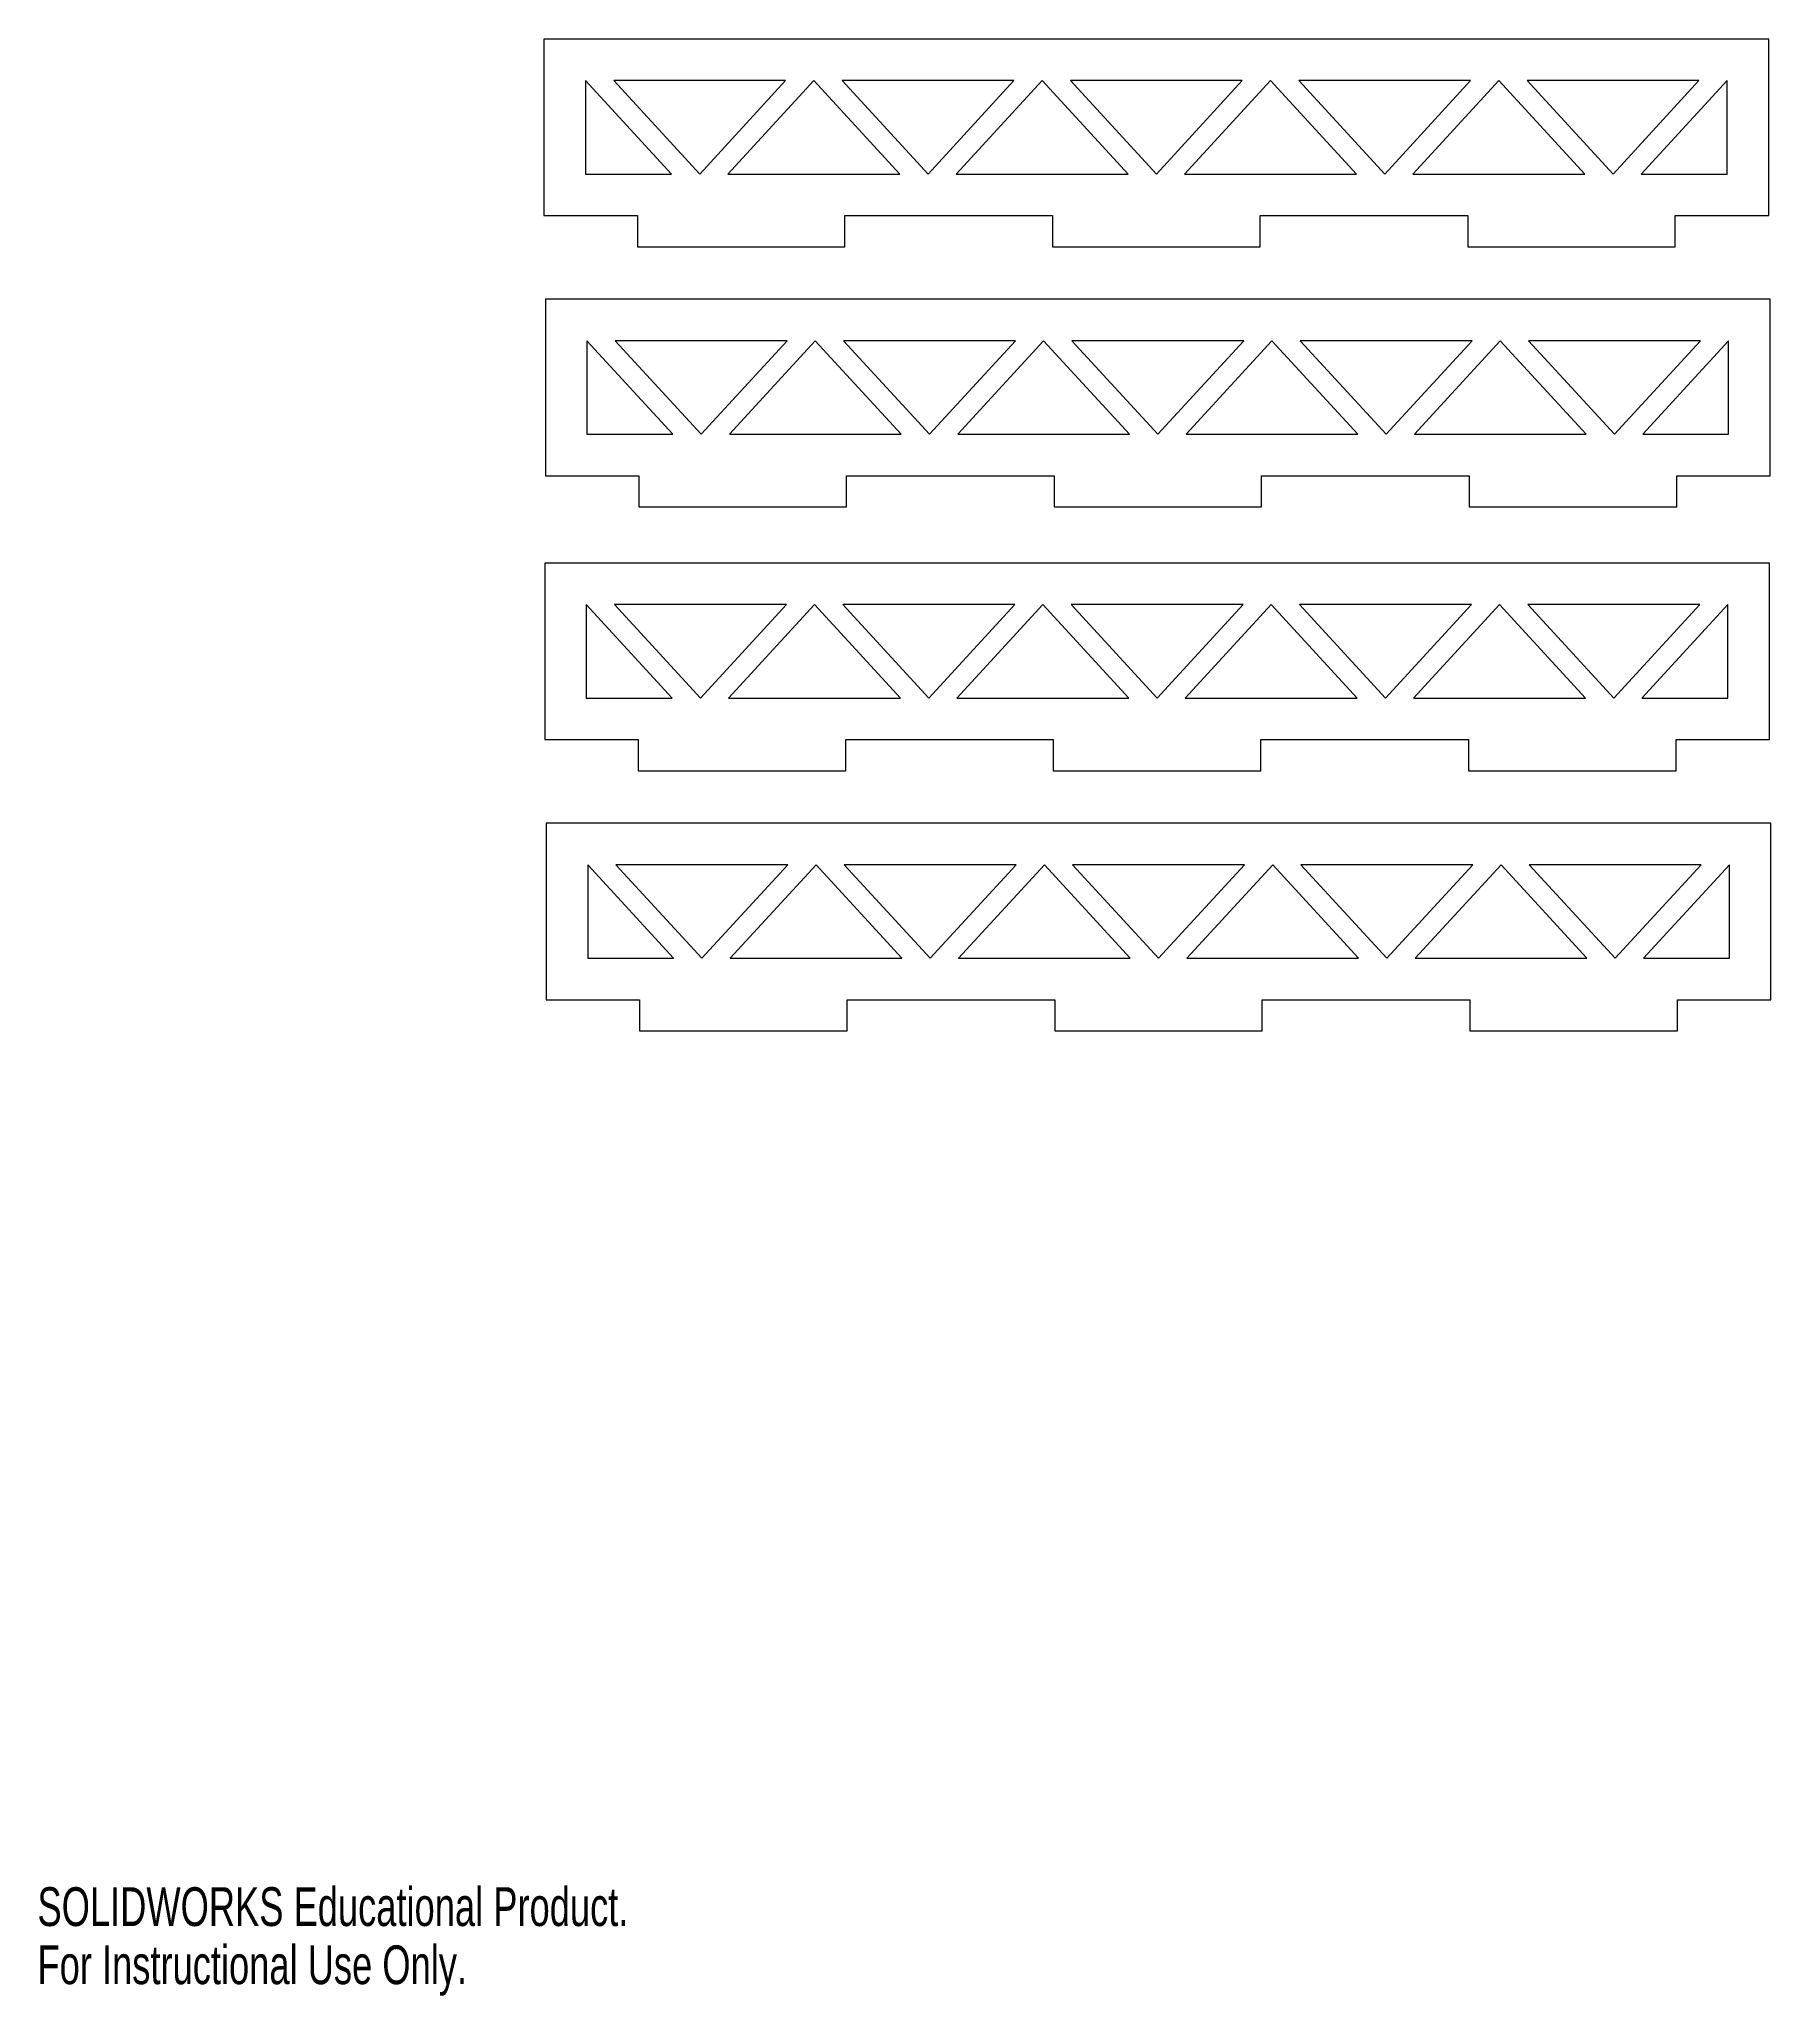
# Model space of a CAD drawing. Header units: inches. Extents: x 0.01 to 6.58, y 0 to 7.42.
import ezdxf

# ---------------------------------------------------------------- set-up
doc = ezdxf.new("R2010")
doc.units = ezdxf.units.IN
doc.header["$MEASUREMENT"] = 0
doc.styles.add('SLDTEXTSTYLE0', font='TXT', dxfattribs={"width": 0.7})

msp = doc.modelspace()

# ---------------------------------------------------------------- linework, layer by layer
at = {"color": 7, "linetype": 'Continuous', "lineweight": 15}
for p, q in [((1.9214, 7.4187), (1.9214, 6.7494)), ((6.5671, 7.4187), (1.9214, 7.4187)), ((6.5671, 6.7494), (6.5671, 7.4187)), ((2.0789, 7.2612), (2.0789, 6.9069)), ((2.4049, 6.9069), (2.0789, 7.2612)), ((2.1859, 7.2612), (2.512, 6.9069)), ((2.838, 7.2612), (2.1859, 7.2612)), ((2.512, 6.9069), (2.838, 7.2612)), ((2.945, 7.2612), (2.619, 6.9069)), ((3.2711, 6.9069), (2.945, 7.2612)), ((3.052, 7.2612), (3.3781, 6.9069)), ((3.7042, 7.2612), (3.052, 7.2612)), ((3.3781, 6.9069), (3.7042, 7.2612)), ((3.8112, 7.2612), (3.4851, 6.9069)), ((4.1372, 6.9069), (3.8112, 7.2612)), ((3.9182, 7.2612), (4.2442, 6.9069)), ((4.5703, 7.2612), (3.9182, 7.2612)), ((4.2442, 6.9069), (4.5703, 7.2612)), ((4.6773, 7.2612), (4.3512, 6.9069)), ((5.0034, 6.9069), (4.6773, 7.2612)), ((4.7843, 7.2612), (5.1104, 6.9069)), ((5.4364, 7.2612), (4.7843, 7.2612)), ((5.1104, 6.9069), (5.4364, 7.2612)), ((5.5434, 7.2612), (5.2174, 6.9069)), ((5.8695, 6.9069), (5.5434, 7.2612)), ((5.6505, 7.2612), (5.9765, 6.9069)), ((6.3026, 7.2612), (5.6505, 7.2612)), ((5.9765, 6.9069), (6.3026, 7.2612)), ((6.4096, 7.2612), (6.0835, 6.9069)), ((6.4096, 6.9069), (6.4096, 7.2612)), ((2.0789, 6.9069), (2.4049, 6.9069)), ((2.619, 6.9069), (3.2711, 6.9069)), ((3.4851, 6.9069), (4.1372, 6.9069)), ((4.3512, 6.9069), (5.0034, 6.9069)), ((5.2174, 6.9069), (5.8695, 6.9069)), ((6.0835, 6.9069), (6.4096, 6.9069)), ((1.9214, 6.7494), (2.2757, 6.7494)), ((2.2757, 6.7494), (2.2757, 6.6313)), ((3.0631, 6.7494), (3.8505, 6.7494)), ((3.0631, 6.6313), (3.0631, 6.7494)), ((3.8505, 6.7494), (3.8505, 6.6313)), ((4.6379, 6.7494), (5.4253, 6.7494)), ((4.6379, 6.6313), (4.6379, 6.7494)), ((5.4253, 6.7494), (5.4253, 6.6313)), ((6.2127, 6.7494), (6.5671, 6.7494)), ((6.2127, 6.6313), (6.2127, 6.7494)), ((2.2757, 6.6313), (3.0631, 6.6313)), ((3.8505, 6.6313), (4.6379, 6.6313)), ((5.4253, 6.6313), (6.2127, 6.6313)), ((1.9269, 6.432), (1.9269, 5.7627)), ((6.5726, 6.432), (1.9269, 6.432)), ((6.5726, 5.7627), (6.5726, 6.432)), ((2.0844, 6.2745), (2.0844, 5.9202)), ((2.4105, 5.9202), (2.0844, 6.2745)), ((2.1914, 6.2745), (2.5175, 5.9202)), ((2.8435, 6.2745), (2.1914, 6.2745)), ((2.5175, 5.9202), (2.8435, 6.2745)), ((2.9505, 6.2745), (2.6245, 5.9202)), ((3.2766, 5.9202), (2.9505, 6.2745)), ((3.0575, 6.2745), (3.3836, 5.9202)), ((3.7097, 6.2745), (3.0575, 6.2745)), ((3.3836, 5.9202), (3.7097, 6.2745)), ((3.8167, 6.2745), (3.4906, 5.9202)), ((4.1427, 5.9202), (3.8167, 6.2745)), ((3.9237, 6.2745), (4.2497, 5.9202)), ((4.5758, 6.2745), (3.9237, 6.2745)), ((4.2497, 5.9202), (4.5758, 6.2745)), ((4.6828, 6.2745), (4.3568, 5.9202)), ((5.0089, 5.9202), (4.6828, 6.2745)), ((4.7898, 6.2745), (5.1159, 5.9202)), ((5.442, 6.2745), (4.7898, 6.2745)), ((5.1159, 5.9202), (5.442, 6.2745)), ((5.549, 6.2745), (5.2229, 5.9202)), ((5.875, 5.9202), (5.549, 6.2745)), ((5.656, 6.2745), (5.982, 5.9202)), ((6.3081, 6.2745), (5.656, 6.2745)), ((5.982, 5.9202), (6.3081, 6.2745)), ((6.4151, 6.2745), (6.089, 5.9202)), ((6.4151, 5.9202), (6.4151, 6.2745)), ((2.0844, 5.9202), (2.4105, 5.9202)), ((2.6245, 5.9202), (3.2766, 5.9202)), ((3.4906, 5.9202), (4.1427, 5.9202)), ((4.3568, 5.9202), (5.0089, 5.9202)), ((5.2229, 5.9202), (5.875, 5.9202)), ((6.089, 5.9202), (6.4151, 5.9202)), ((1.9269, 5.7627), (2.2812, 5.7627)), ((2.2812, 5.7627), (2.2812, 5.6446)), ((3.0686, 5.7627), (3.856, 5.7627)), ((3.0686, 5.6446), (3.0686, 5.7627)), ((3.856, 5.7627), (3.856, 5.6446)), ((4.6434, 5.7627), (5.4308, 5.7627)), ((4.6434, 5.6446), (4.6434, 5.7627)), ((5.4308, 5.7627), (5.4308, 5.6446)), ((6.2183, 5.7627), (6.5726, 5.7627)), ((6.2183, 5.6446), (6.2183, 5.7627)), ((2.2812, 5.6446), (3.0686, 5.6446)), ((3.856, 5.6446), (4.6434, 5.6446)), ((5.4308, 5.6446), (6.2183, 5.6446)), ((1.9242, 5.4315), (1.9242, 4.7622)), ((6.5698, 5.4315), (1.9242, 5.4315)), ((6.5698, 4.7622), (6.5698, 5.4315)), ((2.0816, 5.274), (2.0816, 4.9197)), ((2.4077, 4.9197), (2.0816, 5.274)), ((2.1886, 5.274), (2.5147, 4.9197)), ((2.8408, 5.274), (2.1886, 5.274)), ((2.5147, 4.9197), (2.8408, 5.274)), ((2.9478, 5.274), (2.6217, 4.9197)), ((3.2738, 4.9197), (2.9478, 5.274)), ((3.0548, 5.274), (3.3808, 4.9197)), ((3.7069, 5.274), (3.0548, 5.274)), ((3.3808, 4.9197), (3.7069, 5.274)), ((3.8139, 5.274), (3.4879, 4.9197)), ((4.14, 4.9197), (3.8139, 5.274)), ((3.9209, 5.274), (4.247, 4.9197)), ((4.5731, 5.274), (3.9209, 5.274)), ((4.247, 4.9197), (4.5731, 5.274)), ((4.6801, 5.274), (4.354, 4.9197)), ((5.0061, 4.9197), (4.6801, 5.274)), ((4.7871, 5.274), (5.1131, 4.9197)), ((5.4392, 5.274), (4.7871, 5.274)), ((5.1131, 4.9197), (5.4392, 5.274)), ((5.5462, 5.274), (5.2201, 4.9197)), ((5.8723, 4.9197), (5.5462, 5.274)), ((5.6532, 5.274), (5.9793, 4.9197)), ((6.3053, 5.274), (5.6532, 5.274)), ((5.9793, 4.9197), (6.3053, 5.274)), ((6.4123, 5.274), (6.0863, 4.9197)), ((6.4123, 4.9197), (6.4123, 5.274)), ((2.0816, 4.9197), (2.4077, 4.9197)), ((2.6217, 4.9197), (3.2738, 4.9197)), ((3.4879, 4.9197), (4.14, 4.9197)), ((4.354, 4.9197), (5.0061, 4.9197)), ((5.2201, 4.9197), (5.8723, 4.9197)), ((6.0863, 4.9197), (6.4123, 4.9197)), ((1.9242, 4.7622), (2.2785, 4.7622)), ((2.2785, 4.7622), (2.2785, 4.6441)), ((3.0659, 4.7622), (3.8533, 4.7622)), ((3.0659, 4.6441), (3.0659, 4.7622)), ((3.8533, 4.7622), (3.8533, 4.6441)), ((4.6407, 4.7622), (5.4281, 4.7622)), ((4.6407, 4.6441), (4.6407, 4.7622)), ((5.4281, 4.7622), (5.4281, 4.6441)), ((6.2155, 4.7622), (6.5698, 4.7622)), ((6.2155, 4.6441), (6.2155, 4.7622)), ((2.2785, 4.6441), (3.0659, 4.6441)), ((3.8533, 4.6441), (4.6407, 4.6441)), ((5.4281, 4.6441), (6.2155, 4.6441)), ((1.9297, 4.4448), (1.9297, 3.7755)), ((6.5753, 4.4448), (1.9297, 4.4448)), ((6.5753, 3.7755), (6.5753, 4.4448)), ((2.0871, 4.2873), (2.0871, 3.933)), ((2.4132, 3.933), (2.0871, 4.2873)), ((2.1942, 4.2873), (2.5202, 3.933)), ((2.8463, 4.2873), (2.1942, 4.2873)), ((2.5202, 3.933), (2.8463, 4.2873)), ((2.9533, 4.2873), (2.6272, 3.933)), ((3.2794, 3.933), (2.9533, 4.2873)), ((3.0603, 4.2873), (3.3864, 3.933)), ((3.7124, 4.2873), (3.0603, 4.2873)), ((3.3864, 3.933), (3.7124, 4.2873)), ((3.8194, 4.2873), (3.4934, 3.933)), ((4.1455, 3.933), (3.8194, 4.2873)), ((3.9264, 4.2873), (4.2525, 3.933)), ((4.5786, 4.2873), (3.9264, 4.2873)), ((4.2525, 3.933), (4.5786, 4.2873)), ((4.6856, 4.2873), (4.3595, 3.933)), ((5.0116, 3.933), (4.6856, 4.2873)), ((4.7926, 4.2873), (5.1186, 3.933)), ((5.4447, 4.2873), (4.7926, 4.2873)), ((5.1186, 3.933), (5.4447, 4.2873)), ((5.5517, 4.2873), (5.2257, 3.933)), ((5.8778, 3.933), (5.5517, 4.2873)), ((5.6587, 4.2873), (5.9848, 3.933)), ((6.3109, 4.2873), (5.6587, 4.2873)), ((5.9848, 3.933), (6.3109, 4.2873)), ((6.4179, 4.2873), (6.0918, 3.933)), ((6.4179, 3.933), (6.4179, 4.2873)), ((2.0871, 3.933), (2.4132, 3.933)), ((2.6272, 3.933), (3.2794, 3.933)), ((3.4934, 3.933), (4.1455, 3.933)), ((4.3595, 3.933), (5.0116, 3.933)), ((5.2257, 3.933), (5.8778, 3.933)), ((6.0918, 3.933), (6.4179, 3.933)), ((1.9297, 3.7755), (2.284, 3.7755)), ((2.284, 3.7755), (2.284, 3.6574)), ((3.0714, 3.7755), (3.8588, 3.7755)), ((3.0714, 3.6574), (3.0714, 3.7755)), ((3.8588, 3.7755), (3.8588, 3.6574)), ((4.6462, 3.7755), (5.4336, 3.7755)), ((4.6462, 3.6574), (4.6462, 3.7755)), ((5.4336, 3.7755), (5.4336, 3.6574)), ((6.221, 3.7755), (6.5753, 3.7755)), ((6.221, 3.6574), (6.221, 3.7755)), ((2.284, 3.6574), (3.0714, 3.6574)), ((3.8588, 3.6574), (4.6462, 3.6574)), ((5.4336, 3.6574), (6.221, 3.6574))]:
    msp.add_line(p, q, dxfattribs=at)

# ---------------------------------------------------------------- texts
at = {"color": 7, "linetype": 'Continuous', "char_height": 0.14705, "attachment_point": 1, "style": 'SLDTEXTSTYLE0'}
for s, insert in [('SOLIDWORKS Educational Product.', (0, 0.4101)), ('For Instructional Use Only.', (0, 0.1896))]:
    msp.add_mtext(s, dxfattribs=dict(at, insert=insert))

doc.saveas('drawing.dxf')
